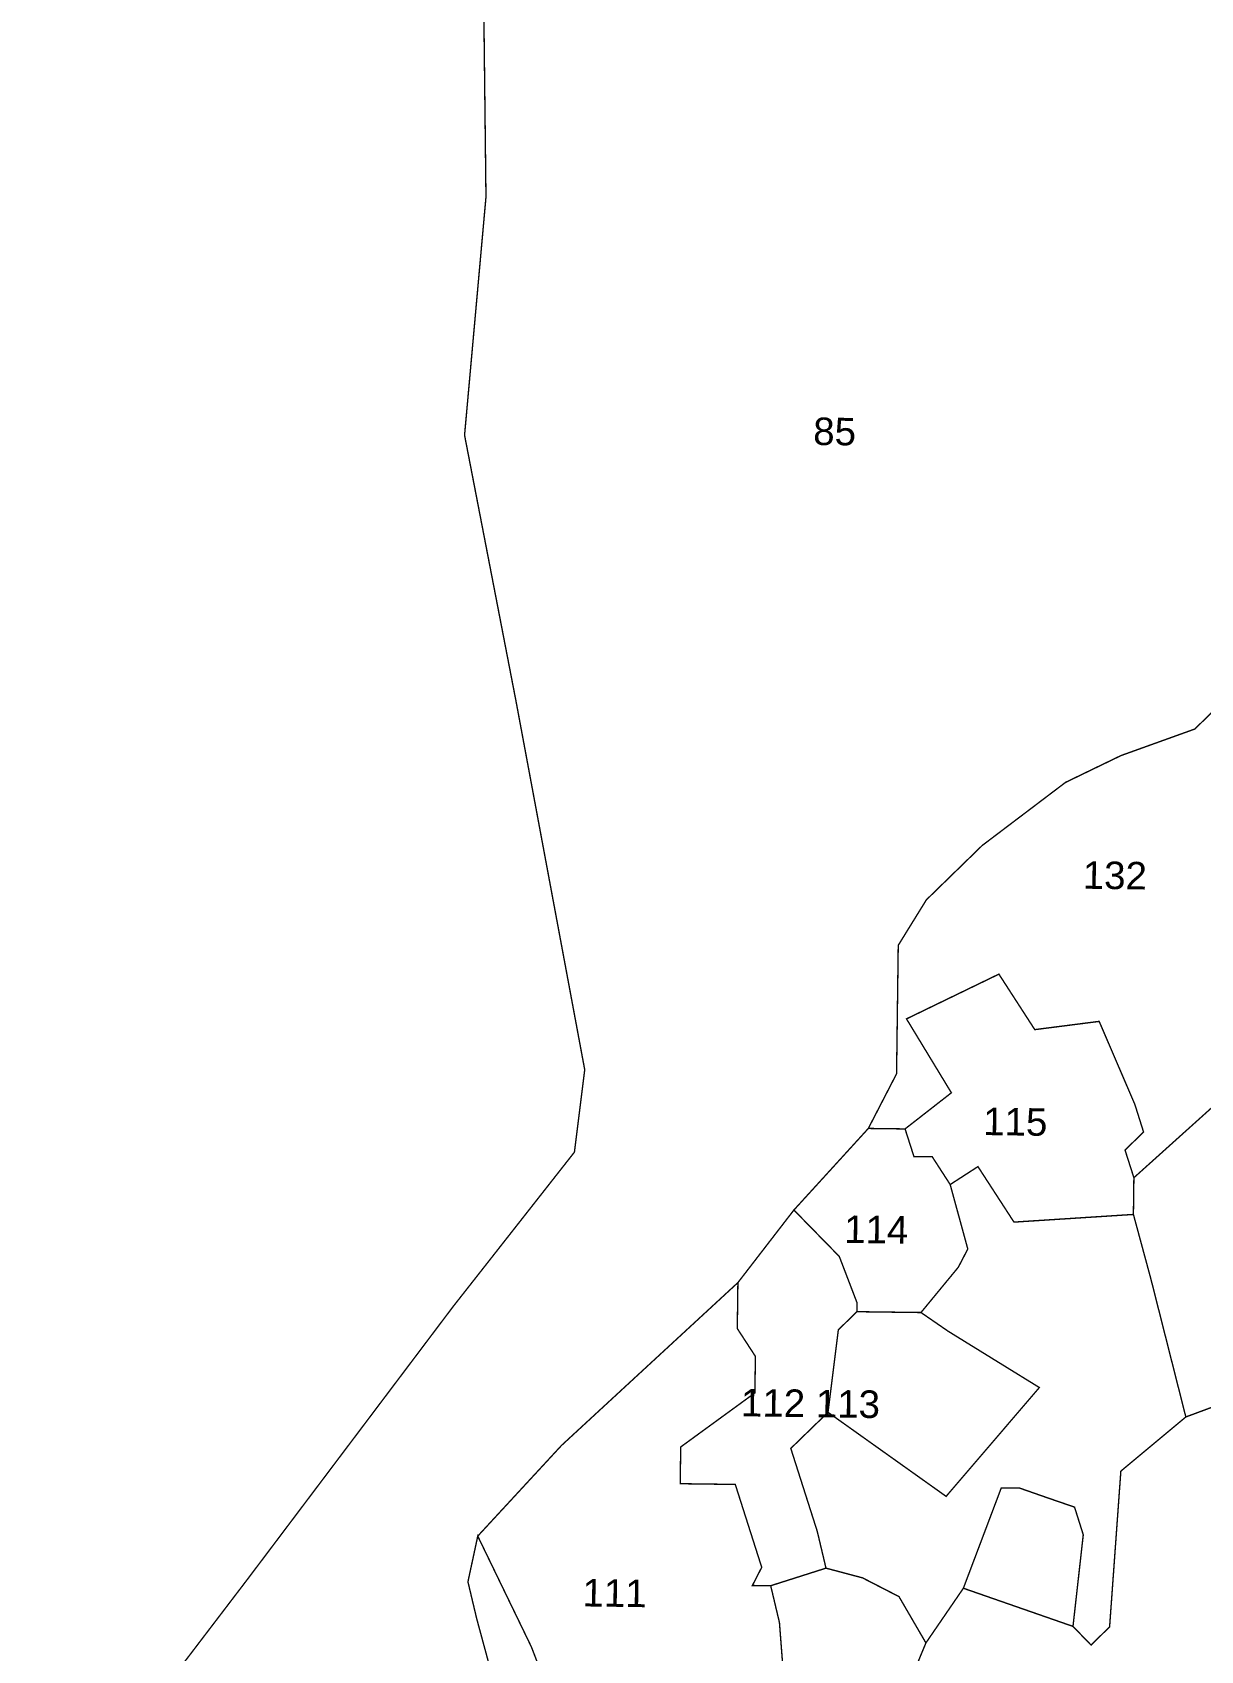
# Model space of a CAD drawing. Header units: metres. Extents: x 259177 to 277314, y 2171367 to 2185445.
# Drawn here: x 274145 to 274650, y 2173517 to 2174217 of the extents above; entities that cross this region are included whole.
import ezdxf

# ---------------------------------------------------------------- set-up
doc = ezdxf.new("R2010")
doc.units = ezdxf.units.M
doc.header["$MEASUREMENT"] = 0
doc.layers.add('SURVEY NO.', color=7, linetype='Continuous')
doc.layers.add('SURVEY PLOT BOUNDARY', color=35, linetype='Continuous')
doc.styles.add('PDF Arial', font='arial.ttf')

# ---------------------------------------------------------------- blocks, each defined once
blk = doc.blocks.new('FEWEWFEWQT')
at = {"layer": 'SURVEY PLOT BOUNDARY', "lineweight": 18, "const_width": 0.001}
for points in [[(282149.9694, 2174205.9361), (282149.9361, 2174205.9028), (282149.8827, 2174205.8828), (282149.8427, 2174205.8628), (282149.7827, 2174205.8161), (282149.7427, 2174205.7761), (282149.7227, 2174205.7428), (282149.7227, 2174205.6494), (282149.7027, 2174205.6094), (282149.6494, 2174205.5494), (282149.6094, 2174205.4961), (282149.4828, 2174205.3761), (282149.4228, 2174205.3094), (282149.4161, 2174205.2761), (282149.4228, 2174205.2494), (282149.4361, 2174205.2027)], [(282149.1028, 2174205.0694), (282149.2561, 2174205.2761), (282149.4028, 2174205.4761), (282149.4894, 2174205.5894), (282149.4961, 2174205.6494), (282149.4428, 2174205.9161), (282149.4028, 2174206.1095), (282149.4161, 2174206.2828), (282149.4094, 2174206.5562)], [(282149.9827, 2174205.6561), (282149.8961, 2174205.5761), (282149.8894, 2174205.5961), (282149.9027, 2174205.6094), (282149.8961, 2174205.6294), (282149.8694, 2174205.6894), (282149.8227, 2174205.6828), (282149.7961, 2174205.7228), (282149.7294, 2174205.6894), (282149.7627, 2174205.6361), (282149.7294, 2174205.6094), (282149.7027, 2174205.6094), (282149.7227, 2174205.6494), (282149.7227, 2174205.7428), (282149.7427, 2174205.7761), (282149.7827, 2174205.8161), (282149.8427, 2174205.8628), (282149.8827, 2174205.8828), (282149.9361, 2174205.9028), (282149.9694, 2174205.9361)], [(282149.7361, 2174205.2027), (282149.7494, 2174205.236), (282149.7761, 2174205.2761), (282149.8561, 2174205.2494), (282149.8694, 2174205.236), (282149.8827, 2174205.2494), (282149.8894, 2174205.3627), (282149.9361, 2174205.4027), (282150.0227, 2174205.4361), (282150.0227, 2174205.3961), (282150.0294, 2174205.3894), (282150.0427, 2174205.3894), (282150.0761, 2174205.3961), (282150.0827, 2174205.3827), (282150.0894, 2174205.3561), (282150.0827, 2174205.3227), (282150.0694, 2174205.3094), (282150.0494, 2174205.3094), (282150.0361, 2174205.2827), (282150.0094, 2174205.2827), (282149.9827, 2174205.3094), (282149.9694, 2174205.3027), (282149.9894, 2174205.2761), (282149.9894, 2174205.2294)], [(282149.4361, 2174205.2027), (282149.4228, 2174205.2494), (282149.4161, 2174205.2761), (282149.4228, 2174205.3094), (282149.4628, 2174205.2294), (282149.4894, 2174205.1627)]]:
    blk.add_lwpolyline(points, dxfattribs=at)
for points in [[(282150.156, 2174205.7628), (282150.1627, 2174205.7628), (282150.216, 2174205.7161), (282150.2227, 2174205.6828), (282150.2227, 2174205.6561), (282150.2294, 2174205.6094), (282150.1094, 2174205.5494), (282150.0694, 2174205.5294), (282150.0427, 2174205.4427), (282150.0227, 2174205.4361), (282149.9361, 2174205.4027), (282149.9094, 2174205.5027), (282149.8961, 2174205.5494), (282149.8961, 2174205.5761), (282149.9827, 2174205.6561), (282149.9894, 2174205.7694), (282150.0027, 2174205.7694), (282150.0294, 2174205.7494), (282150.0827, 2174205.7494)], [(282149.8961, 2174205.5761), (282149.8961, 2174205.5494), (282149.8094, 2174205.5427), (282149.7827, 2174205.5827), (282149.7627, 2174205.5694), (282149.7494, 2174205.5894), (282149.7361, 2174205.5894), (282149.7294, 2174205.6094), (282149.7627, 2174205.6361), (282149.7294, 2174205.6894), (282149.7961, 2174205.7228), (282149.8227, 2174205.6828), (282149.8694, 2174205.6894), (282149.8961, 2174205.6294), (282149.9027, 2174205.6094), (282149.8894, 2174205.5961)], [(282149.7627, 2174205.5694), (282149.7761, 2174205.5227), (282149.7694, 2174205.5094), (282149.7427, 2174205.4761), (282149.6961, 2174205.4761), (282149.6961, 2174205.4827), (282149.6828, 2174205.5161), (282149.6494, 2174205.5494), (282149.7027, 2174205.6094), (282149.7294, 2174205.6094), (282149.7361, 2174205.5894), (282149.7494, 2174205.5894)], [(282149.8961, 2174205.5494), (282149.9094, 2174205.5027), (282149.9361, 2174205.4027), (282149.8894, 2174205.3627), (282149.8827, 2174205.2494), (282149.8694, 2174205.236), (282149.8561, 2174205.2494), (282149.8627, 2174205.3161), (282149.8561, 2174205.3361), (282149.8361, 2174205.3427), (282149.8161, 2174205.3494), (282149.8027, 2174205.3494), (282149.7761, 2174205.2761), (282149.7494, 2174205.236), (282149.7294, 2174205.2694), (282149.7027, 2174205.2827), (282149.6761, 2174205.2894), (282149.6694, 2174205.3161), (282149.6494, 2174205.3761), (282149.6761, 2174205.4027), (282149.7627, 2174205.3427), (282149.8294, 2174205.4227), (282149.7627, 2174205.4627), (282149.7427, 2174205.4761), (282149.7694, 2174205.5094), (282149.7761, 2174205.5227), (282149.7627, 2174205.5694), (282149.7827, 2174205.5827), (282149.8094, 2174205.5427)], [(282149.6761, 2174205.4027), (282149.6494, 2174205.3761), (282149.6694, 2174205.3161), (282149.6761, 2174205.2894), (282149.6361, 2174205.2761), (282149.6228, 2174205.2761), (282149.6294, 2174205.2894), (282149.6094, 2174205.3494), (282149.5694, 2174205.3494), (282149.5694, 2174205.3761), (282149.6228, 2174205.4161), (282149.6228, 2174205.4427), (282149.6094, 2174205.4627), (282149.6094, 2174205.4961), (282149.6494, 2174205.5494), (282149.6828, 2174205.5161), (282149.6961, 2174205.4827), (282149.6961, 2174205.4761), (282149.6828, 2174205.4627)], [(282149.6361, 2174205.2761), (282149.6428, 2174205.2494), (282149.6494, 2174205.176), (282149.6094, 2174205.156), (282149.5161, 2174205.1027), (282149.5094, 2174205.1294), (282149.4894, 2174205.1627), (282149.4628, 2174205.2294), (282149.4228, 2174205.3094), (282149.4828, 2174205.3761), (282149.6094, 2174205.4961), (282149.6094, 2174205.4627), (282149.6228, 2174205.4427), (282149.6228, 2174205.4161), (282149.5694, 2174205.3761), (282149.5694, 2174205.3494), (282149.6094, 2174205.3494), (282149.6294, 2174205.2894), (282149.6228, 2174205.2761)], [(282149.6761, 2174205.4027), (282149.6828, 2174205.4627), (282149.6961, 2174205.4761), (282149.7427, 2174205.4761), (282149.7627, 2174205.4627), (282149.8294, 2174205.4227), (282149.7627, 2174205.3427)], [(282149.8561, 2174205.2494), (282149.7761, 2174205.2761), (282149.8027, 2174205.3494), (282149.8161, 2174205.3494), (282149.8361, 2174205.3427), (282149.8561, 2174205.3361), (282149.8627, 2174205.3161)], [(282149.6494, 2174205.176), (282149.6428, 2174205.2494), (282149.6361, 2174205.2761), (282149.6761, 2174205.2894), (282149.7027, 2174205.2827), (282149.7294, 2174205.2694), (282149.7494, 2174205.236), (282149.7361, 2174205.2027), (282149.7161, 2174205.1627), (282149.7027, 2174205.1427), (282149.6894, 2174205.1294), (282149.6494, 2174205.1227)]]:
    blk.add_lwpolyline(points, close=True, dxfattribs=at)
at = {"layer": 'SURVEY NO.', "char_height": 0.02, "attachment_point": 7, "style": 'PDF Arial'}
for s, insert in [('85', (282149.6561, 2174206.1054)), ('132', (282149.8561, 2174205.7854)), ('115', (282149.7861, 2174205.6054)), ('114', (282149.6861, 2174205.526)), ('112 113', (282149.6128, 2174205.3987)), ('111', (282149.4994, 2174205.2593))]:
    blk.add_mtext(s, dxfattribs=dict(at, insert=insert))

msp = doc.modelspace()

# ---------------------------------------------------------------- block references
at = {"xscale": 594.7216958835667, "yscale": 594.7216958835667, "zscale": 594.7216958835667, "rotation": 359.254356221976}
msp.add_blockref('FEWEWFEWQT', (-184338996.59, -1288580324.59), dxfattribs=at)

doc.saveas('drawing.dxf')
